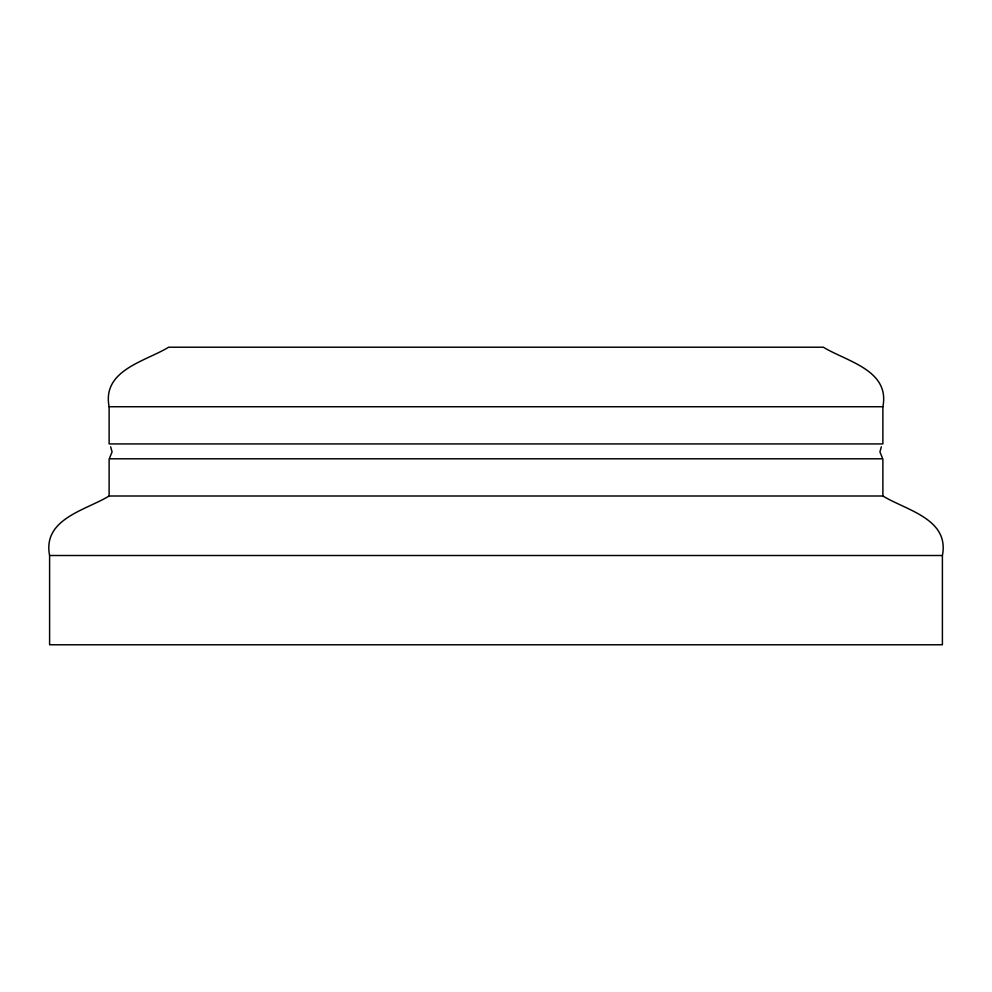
<?xml version="1.0" encoding="UTF-8"?>
<svg xmlns="http://www.w3.org/2000/svg" width="992" height="992" viewBox="0 0 992 992"><rect width="100%" height="100%" fill="white"/><g stroke="black" fill="none" stroke-linecap="round" stroke-linejoin="round"><path stroke-width="1.49" d="M49.6 555.508C42.383 518.878 85.684 510.31 109.12 496L882.88 496C906.316 510.31 949.617 518.878 942.4 555.508L942.4 644.775L49.6 644.775L49.6 555.508L942.4 555.508M109.12 406.732C101.903 370.103 145.204 361.522 168.64 347.225L823.36 347.225C846.796 361.522 890.097 370.103 882.88 406.732L882.88 443.932L109.12 443.932L109.12 406.732L882.88 406.732M881.355 446.822L879.916 451.93L882.31 457.746M109.69 457.746L112.084 451.93L110.645 446.822M882.88 496L882.88 458.8L109.12 458.8L109.12 496"/></g></svg>
